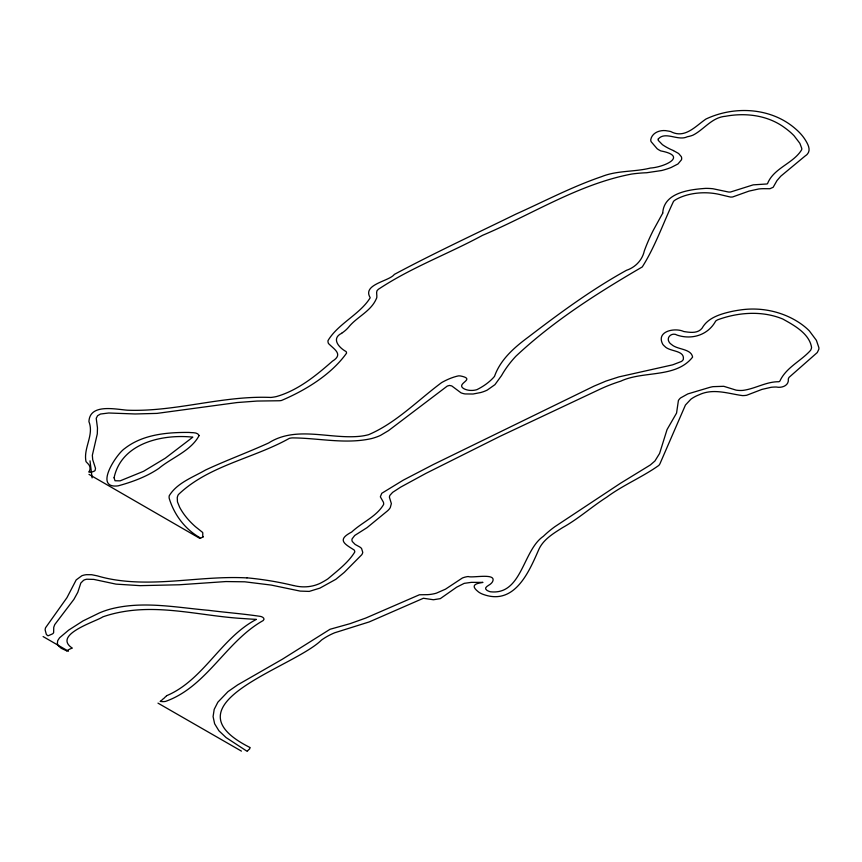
<?xml version="1.0" encoding="UTF-8"?>
<svg xmlns="http://www.w3.org/2000/svg" width="862" height="862" viewBox="0 0 862 862"><rect width="100%" height="100%" fill="white"/><g stroke="black" fill="none" stroke-linecap="round" stroke-linejoin="round"><path stroke-width="1.29" d="M662.727 213.086C663.848 192.592 689.481 189.521 705.622 188.379A35.622 20.569 0 0 1 712.939 188.746L728.368 191.989A7.629 4.407 0 0 0 730.502 192.021L753.205 184.856L766.533 184.005A2.78 1.605 0 0 0 767.492 183.714C773.602 167.993 793.223 163.661 801.649 149.794A13.102 7.564 0 0 0 801.746 148.307L799.861 143.329L794.096 135.787A94.464 54.543 0 0 0 785.239 128.136C768.376 115.336 746.007 112.469 725.61 116.262C711.893 117.297 704.232 129.397 693.026 135.14A21.841 12.607 0 0 1 687.305 136.756C678.146 141.346 665.378 130.905 658.288 138.954M341.664 333.292C330.803 338.561 339.143 347.86 346.071 351.545A8.458 4.881 0 0 1 346.546 353.172C331.342 374.507 305.547 390.26 281.475 400.474A11.4 6.584 0 0 1 279.137 400.755L257.048 401.056L237.039 402.554L156.992 413.394L135.108 413.975L108.741 412.995L100.488 414.029L97.568 415.721L96.221 418.318L97.481 427.961L97.287 433.92L92.342 455.287L92.708 459.683L95.499 468.314L95.111 470.436A4.278 2.467 0 0 1 94.303 471.105L92.568 471.805A5.678 3.276 0 0 1 88.732 472.01A13.706 7.909 0 0 0 89.971 469.1L90.025 468.572A18.555 10.71 0 0 0 88.818 464.64L86.017 461.633C83.118 448.078 94.335 435.127 88.937 421.658C89.626 403.276 115.734 409.353 127.414 410.204C175.676 412.036 222.536 395.356 270.862 397.447A31.021 17.908 0 0 0 276.368 396.574C297.864 390.464 315.88 375.724 332.398 361.21C343.744 354.282 334.165 349.379 328.487 343.518A15.958 9.213 0 0 1 328.002 340.619C337.936 323.735 360.262 314.167 370.218 297.724C361.857 284.277 389.322 281.324 394.322 274.418C434.243 253.04 475.339 233.958 516.015 214.056C544.439 201.331 572.12 186.677 601.654 176.624C617.289 170.288 634.389 172.109 650.422 168.036C663.675 167.271 688.889 156.291 660.809 150.915A24.761 14.298 0 0 1 657.135 148.717L651.112 141.67A14.417 8.329 0 0 1 650.778 139.525C652.243 132.198 660.96 129.429 667.576 130.949A20.085 11.594 0 0 1 670.701 131.541C684.891 139.159 695.58 126.035 705.989 119.021C734.618 105.53 771.361 107.545 795.658 128.966A86.545 49.964 0 0 1 804.806 139.159C807.435 143.318 811.508 149.794 807.209 154.298A13.964 8.06 0 0 1 805.291 155.86L780.8 176.171L776.996 180.567L773.171 187.269L769.938 188.724L765.284 188.692A27.045 15.613 0 0 0 758.743 188.972L749.046 191.095L732.668 196.956A7.973 4.601 0 0 1 730.351 197.032L720.944 194.801A40.471 23.36 0 0 0 676.067 199.478A15.311 8.846 0 0 0 673.545 201.331C663.298 222.881 655.142 246.726 642.265 266.94C597.754 292.886 553.533 320.88 515.821 356.297A204.585 118.116 0 0 0 501.544 375.573L494.939 384.657L487.245 390.087A30.127 17.391 0 0 1 480.802 392.512L473.044 394.02L465.114 393.934A13.372 7.726 0 0 1 460.976 392.813L451.763 385.928L449.468 385.433L447.292 386.057L388.536 430.612L380.454 435.418A41.893 24.19 0 0 1 371.425 438.596C345.36 444.447 318.638 438.004 292.337 437.896A11.993 6.918 0 0 0 289.384 438.338C253.428 458.552 208.636 465.491 178.348 494.626A25.504 14.719 0 0 0 177.249 497.74L177.464 501.899L179.641 507.255A130.927 75.597 0 0 0 195.577 526.801L202.721 532.511A11.335 6.54 0 0 0 202.861 533.912A11.281 6.508 0 0 0 203.173 536.832M166.7 695.677C203.777 679.967 220.909 637.934 256.38 619.379A324.08 187.108 0 0 1 243.472 618.571C203.389 616.308 163.478 604.747 123.255 611.664A85.338 49.274 0 0 0 102.783 616.88C96.318 621.437 51.914 634.734 72.322 648.138A14.654 8.458 0 0 0 66.87 650.929M246.952 577.906C202.139 575.407 157.175 587.151 112.48 579.415A88.678 51.192 0 0 1 97.428 575.891L91.706 574.717L86.426 574.685A12.337 7.122 0 0 0 81.815 575.762L76.201 579.9L66.945 597.689L45.567 627.741A24.276 14.018 0 0 0 45.147 629.971L46.322 634.346M293.522 585.503C303.23 588.056 313.876 587.087 322.614 582.022A72.203 41.688 0 0 0 328.002 578.779C337.419 570.73 348.496 562.412 354.788 551.971A9.978 5.765 0 0 0 354.12 549.967C344.11 543.739 336.827 539.752 351.718 532.016C361.76 522.491 376.64 516.543 383.612 504.485A14.859 8.577 0 0 0 383.374 502.126L380.347 496.803L381.758 493.301L403.222 480.177L433.133 464.618L594.058 386.111L605.975 381.079L618.927 376.888L672.705 364.831L681.465 361.458A11.335 6.54 0 0 0 683.307 359.476C684.956 349.929 669.451 351.922 664.656 346.265A17.509 10.107 0 0 1 662.759 344.272C655.745 331.277 674.784 327.312 683.771 331.525C689.891 332.473 697.767 333.788 702.121 328.142C707.163 318.983 717.41 315.072 727.032 312.583A70.382 40.633 0 0 1 739.391 310.104C759.885 306.829 781.511 311.117 798.934 322.474A87.073 50.265 0 0 1 809.386 330.943L816.4 340.35L818.878 347.634A21.378 12.348 0 0 1 818.803 349.358L817.251 352.569L789.129 377.297A15.936 9.202 0 0 0 788.31 379.011C789.161 385.67 781.823 388.212 776.35 387.027A24.384 14.083 0 0 0 771.134 387.297L761.933 389.408L746.697 395.249A14.277 8.243 0 0 1 742.43 395.593C728.067 393.611 713.251 388.062 699.071 394.807A35.73 20.623 0 0 0 690.871 399.225L685.452 405.021L660.055 463.519A15.624 9.019 0 0 1 658.751 465.469C642.276 477.192 623.043 485.08 606.686 497.212C591.623 506.813 578.283 518.902 562.627 527.598C553.232 533.556 542.618 539.806 538.308 550.646C528.665 572.648 514.42 605.199 483.905 594.64A19.072 11.012 0 0 1 478.475 591.925C469.456 584.921 476.47 583.412 482.957 582.4L471.309 582.356L464.209 583.358L456.644 587.184L440.31 598.637L433.424 599.747L423.404 598.26L369.227 621.922L334.682 632.773A66.708 38.51 0 0 0 321.461 640.1C292.832 668.265 162.455 703.618 250.206 747.613A12.294 7.101 0 0 0 249.581 749.024A13.975 8.07 0 0 0 247.254 751.416L226.059 737.549L218.916 730.782L214.627 723.757L213.086 716.591L214.196 709.372L217.87 702.174L227.977 691.636L237.643 684.902L282.38 659.214L330.049 629.271L350.026 623.679L365.822 618.032L419.438 594.769L427.606 594.661A25.041 14.46 0 0 0 436.301 593.196L445.492 589.166L462.377 578.003A16.216 9.363 0 0 1 468.163 576.527C472.441 578.273 497.051 572.508 492.579 581.634A21.798 12.585 0 0 1 491.394 583.218C489.767 585.341 482.537 587.41 486.965 590.351A13.911 8.027 0 0 0 490.198 591.741C522.081 595.588 522.587 550.419 543.394 536.293A147.661 85.252 0 0 1 554.751 526.768L620.414 483.313L650.293 464.995L654.915 461.008L659.581 453.466L667.059 429.556L676.562 413.081L678.405 400.528A18.899 10.915 0 0 1 680.549 397.964L687.801 393.923L709.254 387.523A27.196 15.699 0 0 1 712.949 386.661L723.768 386.305L736.126 390.141A17.693 10.215 0 0 0 742.753 390.411C755.144 388.881 766.189 381.554 778.882 381.726A3.836 2.22 0 0 0 779.841 381.144C786.112 367.427 800.949 361.135 810.56 350.36A19.621 11.325 0 0 0 811.573 347.397C809.299 333.508 793.967 325.233 782.728 318.994C762.148 310.492 738.195 312.238 717.615 319.824A16.356 9.439 0 0 0 715.675 321.063C708.176 334.909 692.067 340.124 677.09 335.102C672.144 332.01 665.669 337.236 669.311 342.386A12.865 7.424 0 0 0 671.476 344.444C677.381 349.94 691.087 348.399 692.617 357.094C675.927 378.429 643.58 370.488 620.802 381.144A137.403 79.326 0 0 0 600.178 389.128L499.928 436.366L425.968 473.357L400.701 487.105L392.619 492.374L389.936 495.316A12.057 6.961 0 0 0 389.43 497.299L391.359 503.613L390.292 507.556A23.414 13.512 0 0 1 387.275 511.058L367.072 527.63L354.735 535.464L352.105 538.879A10.182 5.883 0 0 0 352.375 541.605L355.144 544.439L359.529 546.853A11.001 6.357 0 0 1 361.577 548.512L362.751 552.327A14.32 8.264 0 0 1 361.663 554.837L344.24 572.411L335.814 579.329L319.899 588.121L309.232 591.407L300.17 591.095L271.271 585.082L244.776 581.807L225.909 581.559L179.318 584.77L140.172 585.654L115.993 584.124L93.818 579.404L86.782 579.221A8.038 4.633 0 0 0 83.592 580.288L80.834 583.003L77.795 592.302L73.906 599.37L54.769 624.562L53.746 627.288L53.627 632.708A7.758 4.482 0 0 1 52.496 633.893L48.487 635.639A4.892 2.823 0 0 1 47.927 635.757L46.548 634.647M66.783 650.896L61.256 648.31L58.551 645.961A13.76 7.952 0 0 1 57.366 643.386L57.711 640.649L59.564 637.805L68.744 630.057L83.086 620.888L99.399 612.925A65.156 37.616 0 0 1 110.099 609.175C142.435 600.577 176.031 607.484 208.658 610.328C225.812 612.505 243.106 613.787 260.184 616.362C262.123 616.535 265.582 618.485 263.19 620.543C225.822 641.511 206.858 686.734 165.536 701.409A9.45 5.452 0 0 1 162.164 701.603L160.16 701.399A14.438 8.34 0 0 0 162.659 699.276A14.385 8.308 0 0 0 165.008 697.207A14.6 8.426 0 0 0 166.485 695.817M673.481 150.635L678.62 153.511L681.271 156.604A12.682 7.316 0 0 1 681.476 159.782L677.995 163.952L671.153 167.476A56.946 32.875 0 0 1 661.574 170.536L646.716 172.734A85.381 49.296 0 0 0 631.641 174.059C578.424 184.156 531.822 214.498 482.494 235.358C448.596 253.773 412.058 267.145 379.733 288.414A17.165 9.913 0 0 0 378.364 289.309C374.701 291.442 378.364 296.366 376.026 299.416C370.401 311.635 356.836 316.968 348.668 327.107A47.335 27.325 0 0 1 341.632 333.271M199.844 538.394L89.001 474.38M241.425 751.114L157.983 703.133M43.1 636.565L68.464 651.219M90.004 460.836L92.105 477.904M203.184 536.843A15.333 8.857 0 0 0 200.814 538.157C185.718 529.958 174.76 515.67 169.523 499.378A17.876 10.322 0 0 1 169.275 495.672C177.066 482.86 193.034 477.246 205.555 470.005C226.307 460.319 247.847 452.442 268.675 442.96C296.42 425.268 330.308 439.652 360.812 436.194A35.407 20.44 0 0 0 368.667 434.663C396.132 422.94 417.822 400.248 441.678 382.556C446.839 379.646 452.561 377.157 458.347 375.897A6.303 3.642 0 0 1 460.739 376.015C476.449 379.28 455.869 383.278 463.336 388.353A10.516 6.077 0 0 0 464.284 388.891A11.034 6.368 0 0 0 465.771 389.527A10.753 6.206 0 0 0 469.93 390.389L472.053 390.432A11.518 6.648 0 0 0 476.998 389.613C483.485 386.359 489.778 381.985 494.497 376.403C500.477 359.314 514.646 347.192 528.815 336.719C560.095 312.798 591.946 289.363 626.491 270.302C635.445 267.285 642.276 260.13 644.313 250.939A472.785 272.963 0 0 1 653.267 230.359L661.897 214.649A36.958 21.334 0 0 0 662.738 213.086M673.524 150.602A57.948 33.456 0 0 1 662.458 144.697L658.266 140.387A6.939 4.008 0 0 1 658.288 138.954M246.974 577.831A203.464 117.469 0 0 1 293.489 585.557M199.133 435.525C190.965 450.988 171.937 457.485 158.888 468.368C146.637 476.729 132.339 481.966 118.105 485.856C93.301 489.023 116.37 454.123 124.602 448.606C142.661 434.426 166.819 432.271 188.972 432.433C192.215 432.939 197.463 431.937 199.133 435.525M114.086 477.763L115.023 480.759L120.13 480.856L143.588 471.288L165.353 458.164L192.819 437.153C162.358 433.898 121.413 443.014 114.086 477.763"/></g></svg>
